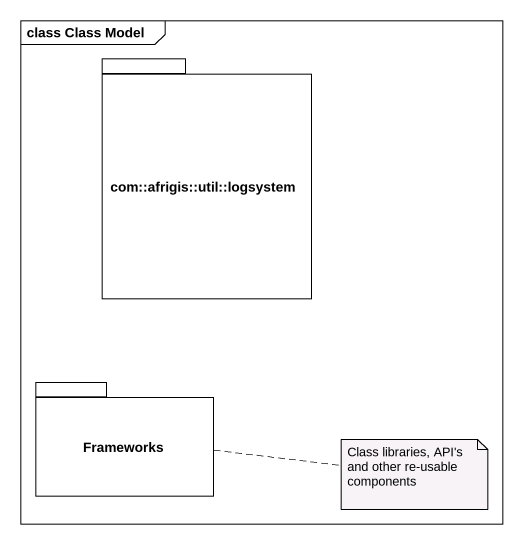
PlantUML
@startuml
mainframe class Class Model
package "com::afrigis::util::logsystem" as com_afrigis_util_logsystem {
}
package Frameworks {
}
note right of Frameworks : Class libraries, API's and other re-usable components
@enduml
